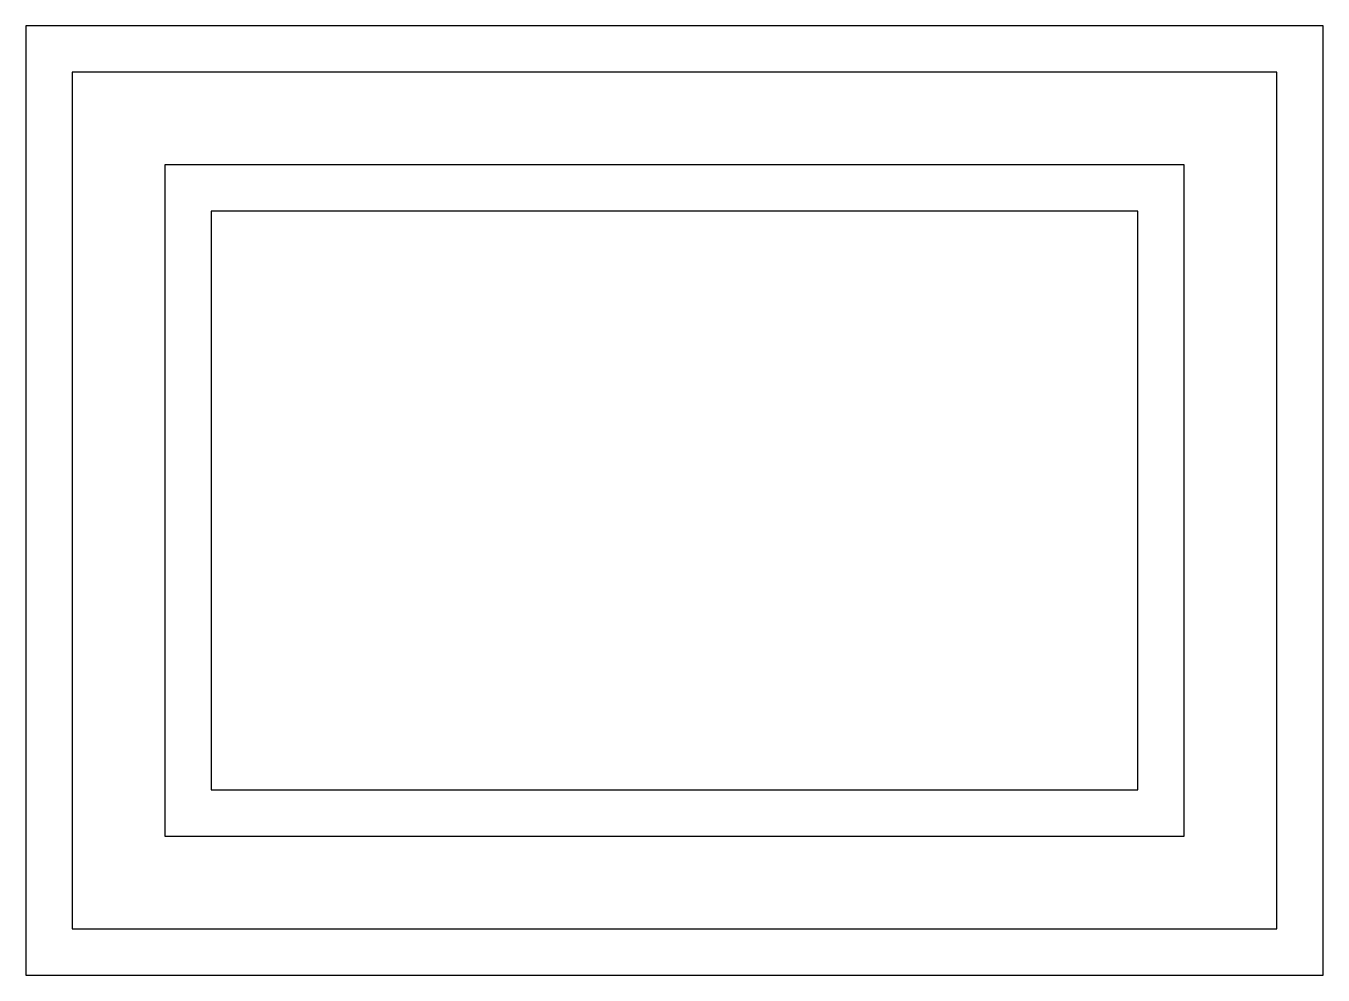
# Model space of a CAD drawing. Header units: metres. Extents: x 0 to 1120, y 0 to 820.
import ezdxf

# ---------------------------------------------------------------- set-up
doc = ezdxf.new("R2010")
doc.units = ezdxf.units.M

msp = doc.modelspace()

# ---------------------------------------------------------------- linework, layer by layer
at = {"layer": 'PARAMETRIX'}
for p, q in [((1120, 820), (0, 820)), ((0, 820), (0, 0)), ((1120, 0), (1120, 820)), ((1080, 780), (40, 780)), ((40, 780), (40, 40)), ((1080, 40), (1080, 780)), ((1000, 700), (120, 700)), ((120, 700), (120, 120)), ((1000, 120), (1000, 700)), ((960, 660), (160, 660)), ((160, 660), (160, 160)), ((960, 160), (960, 660)), ((160, 160), (960, 160)), ((120, 120), (1000, 120)), ((40, 40), (1080, 40)), ((0, 0), (1120, 0))]:
    msp.add_line(p, q, dxfattribs=at)

doc.saveas('drawing.dxf')
